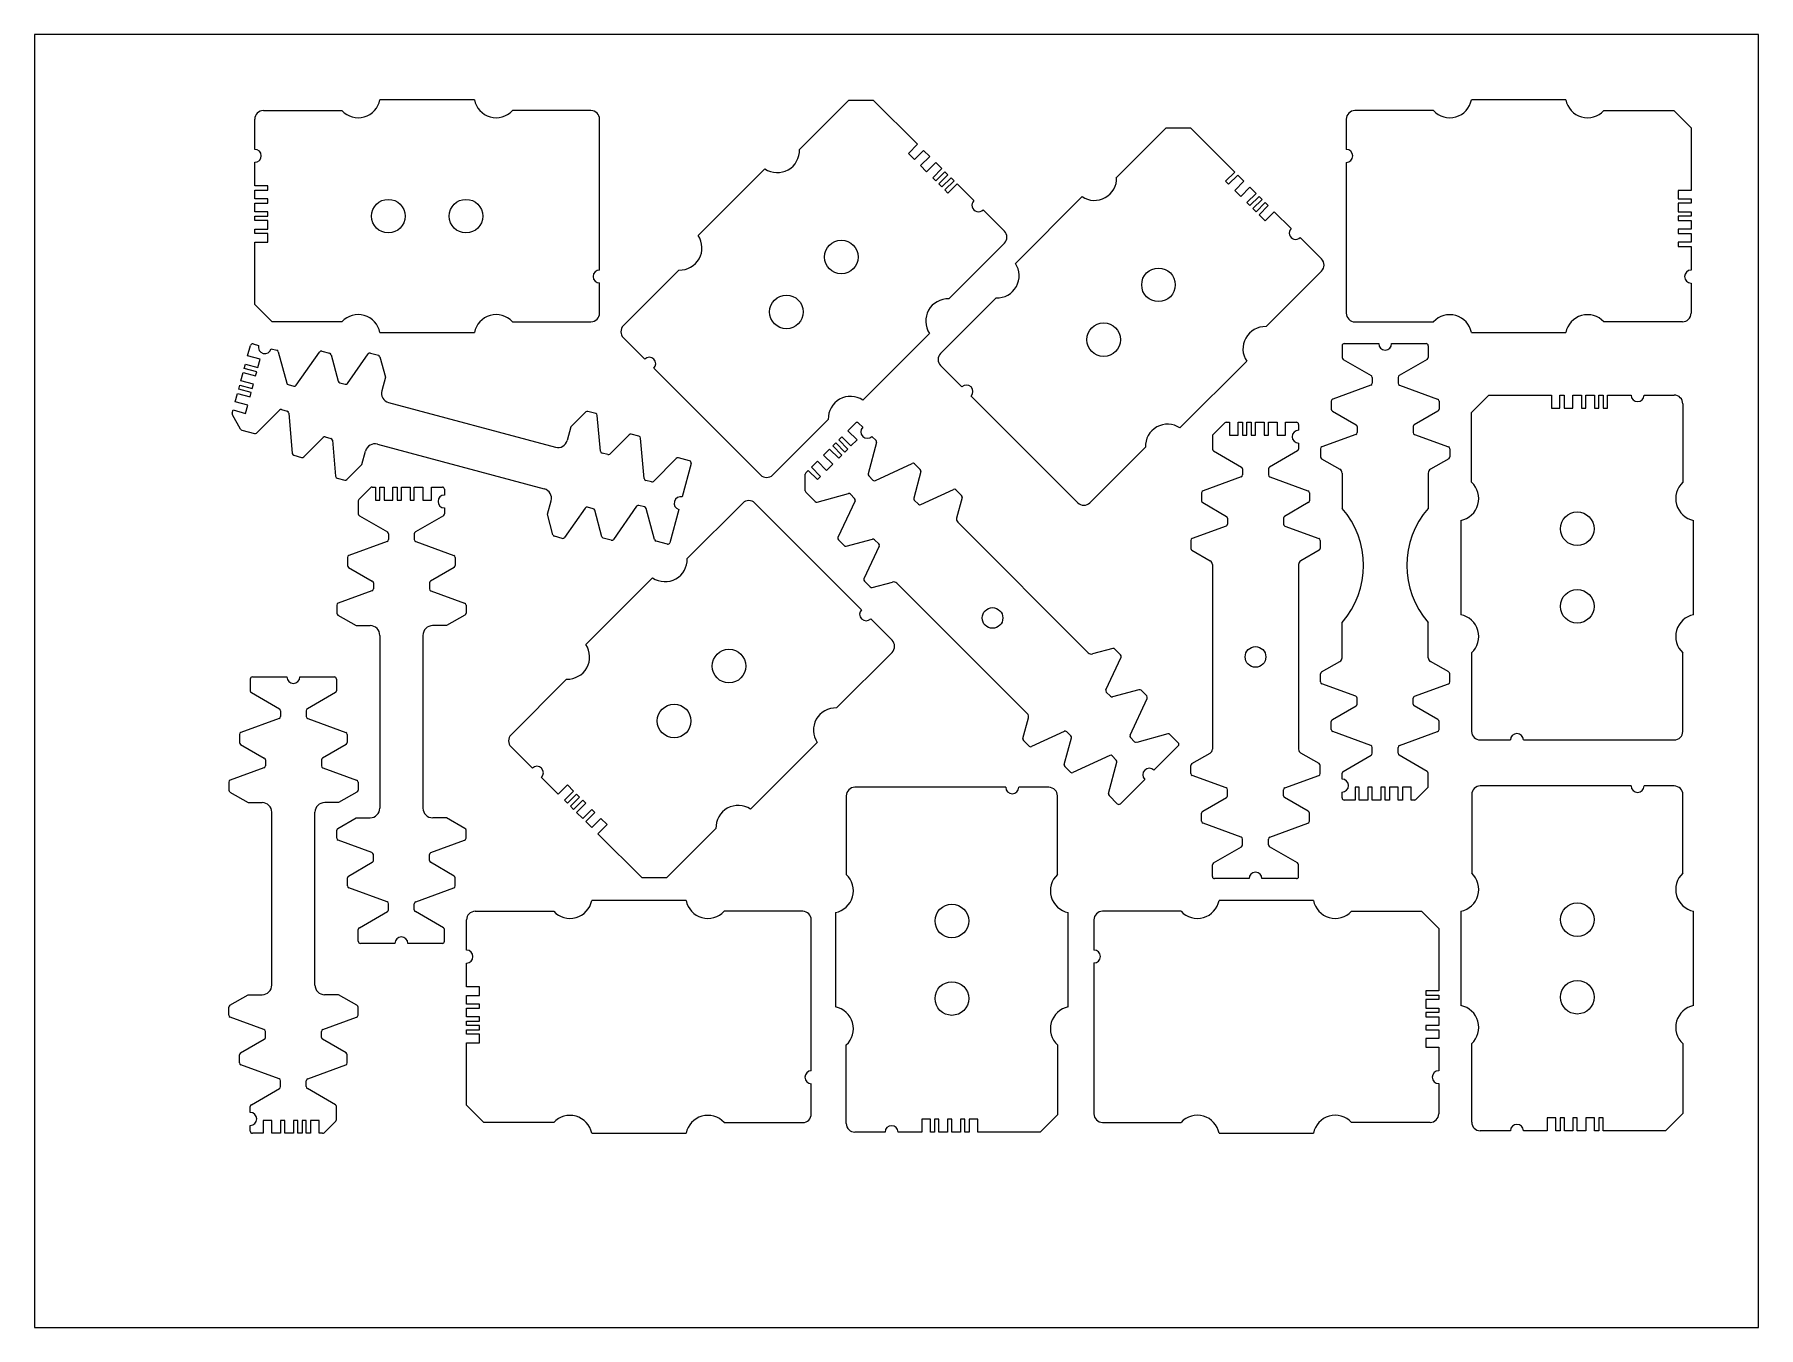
# Model space of a CAD drawing. Header units: millimetres. Extents: x 0 to 1720, y 0 to 300.
# Drawn here: x 440 to 840, y 0 to 300 of the extents above; entities that cross this region are included whole.
import ezdxf

# ---------------------------------------------------------------- set-up
doc = ezdxf.new("R2010")
doc.units = ezdxf.units.MM
for name, color, linetype in [('Q3_NORMAL', 3, 'Continuous'), ('Q4_MEDIUM', 4, 'Continuous'), ('Q5_HIGH', 5, 'Continuous'), ('SHEET', 7, 'Continuous')]:
    doc.layers.add(name, color=color, linetype=linetype)

# ---------------------------------------------------------------- blocks, each defined once
blk = doc.blocks.new('MNAK_RECT_FULL__000deg__i1')
at = {"layer": 'Q3_NORMAL', "color": 3}
for p, q in [((-24.5, 36), (-20.5, 40)), ((-20.5, 40), (-6, 40)), ((7, 40), (12.5, 40)), ((15.5, 40), (22.5, 40)), ((-24.5, 19.78), (-24.5, 36)), ((24.5, 38), (24.5, 19.78)), ((-27, 10.95), (-27, -10.95)), ((27, -10.95), (27, 10.95)), ((-24.5, -19.78), (-24.5, -38)), ((24.5, -38), (24.5, -19.78)), ((-22.5, -40), (-15.5, -40)), ((-12.5, -40), (22.5, -40))]:
    blk.add_line(p, q, dxfattribs=at)
for centre, radius, start, end in [((14, 40), 1.5, 180, 0), ((22.5, 38), 2, 0, 90), ((-28, 16), 5.15, 281.1965, 47.1867), ((28, 16), 5.15, 132.8133, 258.8035), ((-28, -16), 5.15, 312.8133, 78.8035), ((28, -16), 5.15, 101.1965, 227.1867), ((-22.5, -38), 2, 180, 270), ((-14, -40), 1.5, 0, 180), ((22.5, -38), 2, 270, 0)]:
    blk.add_arc(centre, radius, start, end, dxfattribs=at)
at = {"layer": 'Q5_HIGH', "color": 5}
for p, q in [((-6, 40), (-6, 37)), ((-4, 37), (-4, 40)), ((-4, 40), (-3, 40)), ((-3, 40), (-3, 37)), ((-2, 37), (-2, 40)), ((-2, 40), (-1, 40)), ((-1, 40), (-1, 37)), ((0, 37), (0, 40)), ((0, 40), (2, 40)), ((2, 40), (2, 37)), ((3, 37), (3, 40)), ((3, 40), (5, 40)), ((5, 40), (5, 37)), ((7, 37), (7, 40)), ((-6, 37), (-4, 37)), ((-3, 37), (-2, 37)), ((-1, 37), (0, 37)), ((2, 37), (3, 37)), ((5, 37), (7, 37))]:
    blk.add_line(p, q, dxfattribs=at)
blk = doc.blocks.new('MNAK_RECT_FULL__000deg__i2')
at = {"layer": 'Q3_NORMAL', "color": 3}
for p, q in [((-24.5, 36), (-20.5, 40)), ((-20.5, 40), (-6, 40)), ((7, 40), (12.5, 40)), ((15.5, 40), (22.5, 40)), ((-24.5, 19.78), (-24.5, 36)), ((24.5, 38), (24.5, 19.78)), ((-27, 10.95), (-27, -10.95)), ((27, -10.95), (27, 10.95)), ((-24.5, -19.78), (-24.5, -38)), ((24.5, -38), (24.5, -19.78)), ((-22.5, -40), (-15.5, -40)), ((-12.5, -40), (22.5, -40))]:
    blk.add_line(p, q, dxfattribs=at)
for centre, radius, start, end in [((14, 40), 1.5, 180, 0), ((22.5, 38), 2, 0, 90), ((-28, 16), 5.15, 281.1965, 47.1867), ((28, 16), 5.15, 132.8133, 258.8035), ((-28, -16), 5.15, 312.8133, 78.8035), ((28, -16), 5.15, 101.1965, 227.1867), ((-22.5, -38), 2, 180, 270), ((-14, -40), 1.5, 0, 180), ((22.5, -38), 2, 270, 0)]:
    blk.add_arc(centre, radius, start, end, dxfattribs=at)
at = {"layer": 'Q5_HIGH', "color": 5}
for p, q in [((-6, 40), (-6, 37)), ((-5, 37), (-5, 40)), ((-5, 40), (-4, 40)), ((-4, 40), (-4, 37)), ((-2, 37), (-2, 40)), ((-2, 40), (-1, 40)), ((-1, 40), (-1, 37)), ((0, 37), (0, 40)), ((0, 40), (2, 40)), ((2, 40), (2, 37)), ((3, 37), (3, 40)), ((3, 40), (5, 40)), ((5, 40), (5, 37)), ((7, 37), (7, 40)), ((-6, 37), (-5, 37)), ((-4, 37), (-2, 37)), ((-1, 37), (0, 37)), ((2, 37), (3, 37)), ((5, 37), (7, 37))]:
    blk.add_line(p, q, dxfattribs=at)
blk = doc.blocks.new('MNAK_RECT_HOLE__090deg__i1')
at = {"layer": 'Q3_NORMAL', "color": 3}
for p, q in [((-24.5, 36), (-20.5, 40)), ((-20.5, 40), (-6, 40)), ((7, 40), (12.5, 40)), ((15.5, 40), (22.5, 40)), ((-24.5, 19.78), (-24.5, 36)), ((24.5, 38), (24.5, 19.78)), ((-27, 10.95), (-27, -10.95)), ((27, -10.95), (27, 10.95)), ((-24.5, -19.78), (-24.5, -38)), ((24.5, -38), (24.5, -19.78)), ((-22.5, -40), (-15.5, -40)), ((-12.5, -40), (22.5, -40))]:
    blk.add_line(p, q, dxfattribs=at)
for centre, radius, start, end in [((14, 40), 1.5, 180, 0), ((22.5, 38), 2, 0, 90), ((-28, 16), 5.15, 281.1965, 47.1867), ((28, 16), 5.15, 132.8133, 258.8035), ((-28, -16), 5.15, 312.8133, 78.8035), ((28, -16), 5.15, 101.1965, 227.1867), ((-22.5, -38), 2, 180, 270), ((-14, -40), 1.5, 0, 180), ((22.5, -38), 2, 270, 0)]:
    blk.add_arc(centre, radius, start, end, dxfattribs=at)
at = {"layer": 'Q5_HIGH', "color": 5}
for p, q in [((-6, 40), (-6, 37)), ((-4, 37), (-4, 40)), ((-4, 40), (-3, 40)), ((-3, 40), (-3, 37)), ((-2, 37), (-2, 40)), ((-2, 40), (0, 40)), ((0, 40), (0, 37)), ((1, 37), (1, 40)), ((1, 40), (3, 40)), ((3, 40), (3, 37)), ((4, 37), (4, 40)), ((4, 40), (5, 40)), ((5, 40), (5, 37)), ((7, 37), (7, 40)), ((-6, 37), (-4, 37)), ((-3, 37), (-2, 37)), ((0, 37), (1, 37)), ((3, 37), (4, 37)), ((5, 37), (7, 37))]:
    blk.add_line(p, q, dxfattribs=at)
for centre in [(0, 9), (0, -9)]:
    blk.add_circle(centre, 3.9, dxfattribs=at)
blk = doc.blocks.new('MNAK_RECT_HOLE__090deg__i2')
at = {"layer": 'Q3_NORMAL', "color": 3}
for p, q in [((-24.5, 36), (-20.5, 40)), ((-20.5, 40), (-6, 40)), ((7, 40), (12.5, 40)), ((15.5, 40), (22.5, 40)), ((-24.5, 19.78), (-24.5, 36)), ((24.5, 38), (24.5, 19.78)), ((-27, 10.95), (-27, -10.95)), ((27, -10.95), (27, 10.95)), ((-24.5, -19.78), (-24.5, -38)), ((24.5, -38), (24.5, -19.78)), ((-22.5, -40), (-15.5, -40)), ((-12.5, -40), (22.5, -40))]:
    blk.add_line(p, q, dxfattribs=at)
for centre, radius, start, end in [((14, 40), 1.5, 180, 0), ((22.5, 38), 2, 0, 90), ((-28, 16), 5.15, 281.1965, 47.1867), ((28, 16), 5.15, 132.8133, 258.8035), ((-28, -16), 5.15, 312.8133, 78.8035), ((28, -16), 5.15, 101.1965, 227.1867), ((-22.5, -38), 2, 180, 270), ((-14, -40), 1.5, 0, 180), ((22.5, -38), 2, 270, 0)]:
    blk.add_arc(centre, radius, start, end, dxfattribs=at)
at = {"layer": 'Q5_HIGH', "color": 5}
for p, q in [((-6, 40), (-6, 37)), ((-5, 37), (-5, 40)), ((-5, 40), (-4, 40)), ((-4, 40), (-4, 37)), ((-2, 37), (-2, 40)), ((-2, 40), (0, 40)), ((0, 40), (0, 37)), ((1, 37), (1, 40)), ((1, 40), (3, 40)), ((3, 40), (3, 37)), ((4, 37), (4, 40)), ((4, 40), (5, 40)), ((5, 40), (5, 37)), ((7, 37), (7, 40)), ((-6, 37), (-5, 37)), ((-4, 37), (-2, 37)), ((0, 37), (1, 37)), ((3, 37), (4, 37)), ((5, 37), (7, 37))]:
    blk.add_line(p, q, dxfattribs=at)
for centre in [(0, 9), (0, -9)]:
    blk.add_circle(centre, 3.9, dxfattribs=at)
blk = doc.blocks.new('UT40__000deg__i1')
at = {"layer": 'Q3_NORMAL', "color": 3}
for p, q in [((-9.85, 50.09), (-7.15, 52.8)), ((-6.79, 52.94), (-6, 52.94)), ((7, 52.94), (9.5, 52.94)), ((10, 52.44), (10, 51.1)), ((-10, 49.74), (-10, 46.73)), ((10, 48.1), (10, 46.73)), ((-3.33, 40.28), (-12.17, 37.06)), ((-3, 42.11), (-3, 40.75)), ((3, 42.11), (3, 40.75)), ((3.33, 40.28), (12.17, 37.06)), ((-12.5, 36.59), (-12.5, 34.73)), ((12.5, 36.59), (12.5, 34.73)), ((-6.83, 28.86), (-14.67, 26.01)), ((-6.5, 30.69), (-6.5, 29.33)), ((6.5, 30.69), (6.5, 29.33)), ((6.83, 28.86), (14.67, 26.01)), ((-15, 25.54), (-15, 23.68)), ((15, 25.54), (15, 23.68)), ((-15, -28.54), (-15, -26.68)), ((15, -28.54), (15, -26.68)), ((-6.83, -31.86), (-14.67, -29.01)), ((6.83, -31.86), (14.67, -29.01)), ((-6.5, -33.69), (-6.5, -32.33)), ((6.5, -33.69), (6.5, -32.33)), ((-12.5, -39.59), (-12.5, -37.73)), ((12.5, -39.59), (12.5, -37.73)), ((-3.33, -43.28), (-12.17, -40.06)), ((-3, -45.11), (-3, -43.75)), ((3, -45.11), (3, -43.75)), ((3.33, -43.28), (12.17, -40.06)), ((-10, -52.44), (-10, -49.73)), ((10, -52.44), (10, -49.73)), ((-1.5, -52.94), (-9.5, -52.94)), ((9.5, -52.94), (1.5, -52.94))]:
    blk.add_line(p, q, dxfattribs=at)
for centre, radius, start, end in [((-6.79, 52.44), 0.5, 90, 135), ((9.5, 52.44), 0.5, 0, 90), ((-9.5, 49.74), 0.5, 135, 180), ((10, 49.6), 1.5, 90, 270), ((-9.5, 46.73), 0.5, 180, 240), ((9.5, 46.73), 0.5, 300, 0), ((-3.5, 40.75), 0.5, 290, 0), ((-3.5, 42.11), 0.5, 0, 60), ((3.5, 42.11), 0.5, 120, 180), ((3.5, 40.75), 0.5, 180, 250), ((-12, 36.59), 0.5, 110, 180), ((12, 36.59), 0.5, 0, 70), ((-12, 34.73), 0.5, 180, 240), ((12, 34.73), 0.5, 300, 0), ((-7, 29.33), 0.5, 290, 0), ((-7, 30.69), 0.5, 0, 60), ((7, 30.69), 0.5, 120, 180), ((7, 29.33), 0.5, 180, 250), ((-14.5, 25.54), 0.5, 110, 180), ((14.5, 25.54), 0.5, 0, 70), ((-14.5, 23.68), 0.5, 180, 240), ((14.5, 23.68), 0.5, 300, 0), ((-14.5, -26.68), 0.5, 120, 180), ((14.5, -26.68), 0.5, 0, 60), ((-14.5, -28.54), 0.5, 180, 250), ((-7, -32.33), 0.5, 0, 70), ((7, -32.33), 0.5, 110, 180), ((14.5, -28.54), 0.5, 290, 0), ((-7, -33.69), 0.5, 300, 0), ((7, -33.69), 0.5, 180, 240), ((-12, -37.73), 0.5, 120, 180), ((-12, -39.59), 0.5, 180, 250), ((12, -39.59), 0.5, 290, 0), ((12, -37.73), 0.5, 0, 60), ((-3.5, -43.75), 0.5, 0, 70), ((3.5, -43.75), 0.5, 110, 180), ((-3.5, -45.11), 0.5, 300, 0), ((3.5, -45.11), 0.5, 180, 240), ((-9.5, -49.73), 0.5, 120, 180), ((0, -52.94), 1.5, 0, 180), ((9.5, -49.73), 0.5, 0, 60), ((-9.5, -52.44), 0.5, 180, 270), ((9.5, -52.44), 0.5, 270, 0)]:
    blk.add_arc(centre, radius, start, end, dxfattribs=at)
at = {"layer": 'Q4_MEDIUM', "color": 4}
for p, q in [((-9.75, 46.3), (-3.25, 42.55)), ((9.75, 46.3), (3.25, 42.55)), ((-12.25, 34.3), (-6.75, 31.13)), ((12.25, 34.3), (6.75, 31.13)), ((-14.75, 23.24), (-10.5, 20.79)), ((-10.5, 20.79), (-7.25, 20.79)), ((10.5, 20.79), (7.25, 20.79)), ((14.75, 23.24), (10.5, 20.79)), ((-14.75, -26.24), (-10.5, -23.79)), ((-10.5, -23.79), (-7.26, -23.79)), ((10.5, -23.79), (7.26, -23.79)), ((14.75, -26.24), (10.5, -23.79)), ((-12.25, -37.3), (-6.75, -34.12)), ((12.25, -37.3), (6.75, -34.12)), ((-9.75, -49.3), (-3.25, -45.55)), ((9.75, -49.3), (3.25, -45.55))]:
    blk.add_line(p, q, dxfattribs=at)
at = {"layer": 'Q5_HIGH', "color": 5}
for p, q in [((-6, 52.94), (-6, 49.94)), ((-4, 49.94), (-4, 52.94)), ((-4, 52.94), (-3, 52.94)), ((-3, 52.94), (-3, 49.94)), ((-2, 49.94), (-2, 52.94)), ((-2, 52.94), (-1, 52.94)), ((-1, 52.94), (-1, 49.94)), ((0, 49.94), (0, 52.94)), ((0, 52.94), (2, 52.94)), ((2, 52.94), (2, 49.94)), ((3, 49.94), (3, 52.94)), ((3, 52.94), (5, 52.94)), ((5, 52.94), (5, 49.94)), ((7, 49.94), (7, 52.94)), ((-6, 49.94), (-4, 49.94)), ((-3, 49.94), (-2, 49.94)), ((-1, 49.94), (0, 49.94)), ((2, 49.94), (3, 49.94)), ((5, 49.94), (7, 49.94)), ((-5, 18.54), (-5.01, -21.54)), ((5, 18.54), (5.01, -21.54))]:
    blk.add_line(p, q, dxfattribs=at)
for centre, start, end in [((-7.25, 18.54), 359.9865, 90), ((7.25, 18.54), 90, 180.0135), ((-7.26, -21.54), 270, 359.9865), ((7.26, -21.54), 180.0135, 270)]:
    blk.add_arc(centre, 2.25, start, end, dxfattribs=at)
blk = doc.blocks.new('UT40__000deg__i2')
at = {"layer": 'Q3_NORMAL', "color": 3}
for p, q in [((-9.85, 50.09), (-7.15, 52.8)), ((-6.79, 52.94), (-6, 52.94)), ((7, 52.94), (9.5, 52.94)), ((10, 52.44), (10, 51.1)), ((-10, 49.74), (-10, 46.73)), ((10, 48.1), (10, 46.73)), ((-3.33, 40.28), (-12.17, 37.06)), ((-3, 42.11), (-3, 40.75)), ((3, 42.11), (3, 40.75)), ((3.33, 40.28), (12.17, 37.06)), ((-12.5, 36.59), (-12.5, 34.73)), ((12.5, 36.59), (12.5, 34.73)), ((-6.83, 28.86), (-14.67, 26.01)), ((-6.5, 30.69), (-6.5, 29.33)), ((6.5, 30.69), (6.5, 29.33)), ((6.83, 28.86), (14.67, 26.01)), ((-15, 25.54), (-15, 23.68)), ((15, 25.54), (15, 23.68)), ((-15, -28.54), (-15, -26.68)), ((15, -28.54), (15, -26.68)), ((-6.83, -31.86), (-14.67, -29.01)), ((6.83, -31.86), (14.67, -29.01)), ((-6.5, -33.69), (-6.5, -32.33)), ((6.5, -33.69), (6.5, -32.33)), ((-12.5, -39.59), (-12.5, -37.73)), ((12.5, -39.59), (12.5, -37.73)), ((-3.33, -43.28), (-12.17, -40.06)), ((-3, -45.11), (-3, -43.75)), ((3, -45.11), (3, -43.75)), ((3.33, -43.28), (12.17, -40.06)), ((-10, -52.44), (-10, -49.73)), ((10, -52.44), (10, -49.73)), ((-1.5, -52.94), (-9.5, -52.94)), ((9.5, -52.94), (1.5, -52.94))]:
    blk.add_line(p, q, dxfattribs=at)
for centre, radius, start, end in [((-6.79, 52.44), 0.5, 90, 135), ((9.5, 52.44), 0.5, 0, 90), ((-9.5, 49.74), 0.5, 135, 180), ((10, 49.6), 1.5, 90, 270), ((-9.5, 46.73), 0.5, 180, 240), ((9.5, 46.73), 0.5, 300, 0), ((-3.5, 40.75), 0.5, 290, 0), ((-3.5, 42.11), 0.5, 0, 60), ((3.5, 42.11), 0.5, 120, 180), ((3.5, 40.75), 0.5, 180, 250), ((-12, 36.59), 0.5, 110, 180), ((12, 36.59), 0.5, 0, 70), ((-12, 34.73), 0.5, 180, 240), ((12, 34.73), 0.5, 300, 0), ((-7, 29.33), 0.5, 290, 0), ((-7, 30.69), 0.5, 0, 60), ((7, 30.69), 0.5, 120, 180), ((7, 29.33), 0.5, 180, 250), ((-14.5, 25.54), 0.5, 110, 180), ((14.5, 25.54), 0.5, 0, 70), ((-14.5, 23.68), 0.5, 180, 240), ((14.5, 23.68), 0.5, 300, 0), ((-14.5, -26.68), 0.5, 120, 180), ((14.5, -26.68), 0.5, 0, 60), ((-14.5, -28.54), 0.5, 180, 250), ((-7, -32.33), 0.5, 0, 70), ((7, -32.33), 0.5, 110, 180), ((14.5, -28.54), 0.5, 290, 0), ((-7, -33.69), 0.5, 300, 0), ((7, -33.69), 0.5, 180, 240), ((-12, -37.73), 0.5, 120, 180), ((-12, -39.59), 0.5, 180, 250), ((12, -39.59), 0.5, 290, 0), ((12, -37.73), 0.5, 0, 60), ((-3.5, -43.75), 0.5, 0, 70), ((3.5, -43.75), 0.5, 110, 180), ((-3.5, -45.11), 0.5, 300, 0), ((3.5, -45.11), 0.5, 180, 240), ((-9.5, -49.73), 0.5, 120, 180), ((0, -52.94), 1.5, 0, 180), ((9.5, -49.73), 0.5, 0, 60), ((-9.5, -52.44), 0.5, 180, 270), ((9.5, -52.44), 0.5, 270, 0)]:
    blk.add_arc(centre, radius, start, end, dxfattribs=at)
at = {"layer": 'Q4_MEDIUM', "color": 4}
for p, q in [((-9.75, 46.3), (-3.25, 42.55)), ((9.75, 46.3), (3.25, 42.55)), ((-12.25, 34.3), (-6.75, 31.13)), ((12.25, 34.3), (6.75, 31.13)), ((-14.75, 23.24), (-10.5, 20.79)), ((-10.5, 20.79), (-7.25, 20.79)), ((10.5, 20.79), (7.25, 20.79)), ((14.75, 23.24), (10.5, 20.79)), ((-14.75, -26.24), (-10.5, -23.79)), ((-10.5, -23.79), (-7.26, -23.79)), ((10.5, -23.79), (7.26, -23.79)), ((14.75, -26.24), (10.5, -23.79)), ((-12.25, -37.3), (-6.75, -34.12)), ((12.25, -37.3), (6.75, -34.12)), ((-9.75, -49.3), (-3.25, -45.55)), ((9.75, -49.3), (3.25, -45.55))]:
    blk.add_line(p, q, dxfattribs=at)
at = {"layer": 'Q5_HIGH', "color": 5}
for p, q in [((-6, 52.94), (-6, 49.94)), ((-5, 49.94), (-5, 52.94)), ((-5, 52.94), (-4, 52.94)), ((-4, 52.94), (-4, 49.94)), ((-2, 49.94), (-2, 52.94)), ((-2, 52.94), (-1, 52.94)), ((-1, 52.94), (-1, 49.94)), ((0, 49.94), (0, 52.94)), ((0, 52.94), (2, 52.94)), ((2, 52.94), (2, 49.94)), ((3, 49.94), (3, 52.94)), ((3, 52.94), (5, 52.94)), ((5, 52.94), (5, 49.94)), ((7, 49.94), (7, 52.94)), ((-6, 49.94), (-5, 49.94)), ((-4, 49.94), (-2, 49.94)), ((-1, 49.94), (0, 49.94)), ((2, 49.94), (3, 49.94)), ((5, 49.94), (7, 49.94)), ((-5, 18.54), (-5.01, -21.54)), ((5, 18.54), (5.01, -21.54))]:
    blk.add_line(p, q, dxfattribs=at)
for centre, start, end in [((-7.25, 18.54), 359.9865, 90), ((7.25, 18.54), 90, 180.0135), ((-7.26, -21.54), 270, 359.9865), ((7.26, -21.54), 180.0135, 270)]:
    blk.add_arc(centre, 2.25, start, end, dxfattribs=at)
blk = doc.blocks.new('MNAK_RECT_HOLE__045deg__i1')
at = {"layer": 'Q3_NORMAL', "color": 3}
for p, q in [((-24.5, 36), (-20.5, 40)), ((-20.5, 40), (-6, 40)), ((7, 40), (12.5, 40)), ((15.5, 40), (22.5, 40)), ((-24.5, 19.78), (-24.5, 36)), ((24.5, 38), (24.5, 19.78)), ((-27, 10.95), (-27, -10.95)), ((27, -10.95), (27, 10.95)), ((-24.5, -19.78), (-24.5, -38)), ((24.5, -38), (24.5, -19.78)), ((-22.5, -40), (-15.5, -40)), ((-12.5, -40), (22.5, -40))]:
    blk.add_line(p, q, dxfattribs=at)
for centre, radius, start, end in [((14, 40), 1.5, 180, 0), ((22.5, 38), 2, 0, 90), ((-28, 16), 5.15, 281.1965, 47.1867), ((28, 16), 5.15, 132.8133, 258.8035), ((-28, -16), 5.15, 312.8133, 78.8035), ((28, -16), 5.15, 101.1965, 227.1867), ((-22.5, -38), 2, 180, 270), ((-14, -40), 1.5, 0, 180), ((22.5, -38), 2, 270, 0)]:
    blk.add_arc(centre, radius, start, end, dxfattribs=at)
at = {"layer": 'Q5_HIGH', "color": 5}
for p, q in [((-6, 40), (-6, 37)), ((-4, 37), (-4, 40)), ((-4, 40), (-2, 40)), ((-2, 40), (-2, 37)), ((-1, 37), (-1, 40)), ((-1, 40), (1, 40)), ((1, 40), (1, 37)), ((2, 37), (2, 40)), ((2, 40), (3, 40)), ((3, 40), (3, 37)), ((4, 37), (4, 40)), ((4, 40), (5, 40)), ((5, 40), (5, 37)), ((7, 37), (7, 40)), ((-6, 37), (-4, 37)), ((-2, 37), (-1, 37)), ((1, 37), (2, 37)), ((3, 37), (4, 37)), ((5, 37), (7, 37))]:
    blk.add_line(p, q, dxfattribs=at)
for centre in [(0, 9), (0, -9)]:
    blk.add_circle(centre, 3.9, dxfattribs=at)
blk = doc.blocks.new('CHD48__000deg__i1')
at = {"layer": 'Q3_NORMAL', "color": 3}
for p, q in [((-9.85, 50.09), (-7.15, 52.8)), ((-6.79, 52.94), (-6, 52.94)), ((7, 52.94), (9.5, 52.94)), ((10, 52.44), (10, 51.1)), ((-10, 49.74), (-10, 46.73)), ((10, 48.1), (10, 46.73)), ((-3.33, 40.28), (-12.17, 37.06)), ((-3, 42.11), (-3, 40.75)), ((3, 42.11), (3, 40.75)), ((3.33, 40.28), (12.17, 37.06)), ((-12.5, 36.59), (-12.5, 34.73)), ((12.5, 36.59), (12.5, 34.73)), ((-6.83, 28.86), (-14.67, 26.01)), ((-6.5, 30.69), (-6.5, 29.33)), ((6.5, 30.69), (6.5, 29.33)), ((6.83, 28.86), (14.67, 26.01)), ((-15, 25.54), (-15, 23.68)), ((15, 25.54), (15, 23.68)), ((-15, -28.54), (-15, -26.68)), ((15, -28.54), (15, -26.68)), ((-6.83, -31.86), (-14.67, -29.01)), ((6.83, -31.86), (14.67, -29.01)), ((-6.5, -33.69), (-6.5, -32.33)), ((6.5, -33.69), (6.5, -32.33)), ((-12.5, -39.59), (-12.5, -37.73)), ((12.5, -39.59), (12.5, -37.73)), ((-3.33, -43.28), (-12.17, -40.06)), ((-3, -45.11), (-3, -43.75)), ((3, -45.11), (3, -43.75)), ((3.33, -43.28), (12.17, -40.06)), ((-10, -52.44), (-10, -49.73)), ((10, -52.44), (10, -49.73)), ((-1.5, -52.94), (-9.5, -52.94)), ((9.5, -52.94), (1.5, -52.94))]:
    blk.add_line(p, q, dxfattribs=at)
for centre, radius, start, end in [((-6.79, 52.44), 0.5, 90, 135), ((9.5, 52.44), 0.5, 0, 90), ((-9.5, 49.74), 0.5, 135, 180), ((10, 49.6), 1.5, 90, 270), ((-9.5, 46.73), 0.5, 180, 240), ((9.5, 46.73), 0.5, 300, 0), ((-3.5, 40.75), 0.5, 290, 0), ((-3.5, 42.11), 0.5, 0, 60), ((3.5, 42.11), 0.5, 120, 180), ((3.5, 40.75), 0.5, 180, 250), ((-12, 36.59), 0.5, 110, 180), ((12, 36.59), 0.5, 0, 70), ((-12, 34.73), 0.5, 180, 240), ((12, 34.73), 0.5, 300, 0), ((-7, 29.33), 0.5, 290, 0), ((-7, 30.69), 0.5, 0, 60), ((7, 30.69), 0.5, 120, 180), ((7, 29.33), 0.5, 180, 250), ((-14.5, 25.54), 0.5, 110, 180), ((14.5, 25.54), 0.5, 0, 70), ((-14.5, 23.68), 0.5, 180, 240), ((14.5, 23.68), 0.5, 300, 0), ((-14.5, -26.68), 0.5, 120, 180), ((14.5, -26.68), 0.5, 0, 60), ((-14.5, -28.54), 0.5, 180, 250), ((-7, -32.33), 0.5, 0, 70), ((7, -32.33), 0.5, 110, 180), ((14.5, -28.54), 0.5, 290, 0), ((-7, -33.69), 0.5, 300, 0), ((7, -33.69), 0.5, 180, 240), ((-12, -37.73), 0.5, 120, 180), ((-12, -39.59), 0.5, 180, 250), ((12, -39.59), 0.5, 290, 0), ((12, -37.73), 0.5, 0, 60), ((-3.5, -43.75), 0.5, 0, 70), ((3.5, -43.75), 0.5, 110, 180), ((-3.5, -45.11), 0.5, 300, 0), ((3.5, -45.11), 0.5, 180, 240), ((-9.5, -49.73), 0.5, 120, 180), ((0, -52.94), 1.5, 0, 180), ((9.5, -49.73), 0.5, 0, 60), ((-9.5, -52.44), 0.5, 180, 270), ((9.5, -52.44), 0.5, 270, 0)]:
    blk.add_arc(centre, radius, start, end, dxfattribs=at)
at = {"layer": 'Q4_MEDIUM', "color": 4}
for p, q in [((-9.75, 46.3), (-3.25, 42.55)), ((9.75, 46.3), (3.25, 42.55)), ((-12.25, 34.3), (-6.75, 31.12)), ((12.25, 34.3), (6.75, 31.12)), ((-14.75, 23.24), (-10.5, 20.79)), ((14.75, 23.24), (10.5, 20.79)), ((-10, 19.92), (-10, -22.92)), ((10, 19.92), (10, -22.92)), ((-14.75, -26.24), (-10.5, -23.79)), ((14.75, -26.24), (10.5, -23.79)), ((-12.25, -37.3), (-6.75, -34.12)), ((12.25, -37.3), (6.75, -34.12)), ((-9.75, -49.3), (-3.25, -45.55)), ((9.75, -49.3), (3.25, -45.55))]:
    blk.add_line(p, q, dxfattribs=at)
for centre, start, end in [((-11, 19.92), 0, 60), ((11, 19.92), 120, 180), ((-11, -22.92), 300, 0), ((11, -22.92), 180, 240)]:
    blk.add_arc(centre, 1, start, end, dxfattribs=at)
at = {"layer": 'Q5_HIGH', "color": 5}
for p, q in [((-6, 52.94), (-6, 49.94)), ((-4, 49.94), (-4, 52.94)), ((-4, 52.94), (-3, 52.94)), ((-3, 52.94), (-3, 49.94)), ((-2, 49.94), (-2, 52.94)), ((-2, 52.94), (-1, 52.94)), ((-1, 52.94), (-1, 49.94)), ((0, 49.94), (0, 52.94)), ((0, 52.94), (2, 52.94)), ((2, 52.94), (2, 49.94)), ((3, 49.94), (3, 52.94)), ((3, 52.94), (5, 52.94)), ((5, 52.94), (5, 49.94)), ((7, 49.94), (7, 52.94)), ((-6, 49.94), (-4, 49.94)), ((-3, 49.94), (-2, 49.94)), ((-1, 49.94), (0, 49.94)), ((2, 49.94), (3, 49.94)), ((5, 49.94), (7, 49.94))]:
    blk.add_line(p, q, dxfattribs=at)
blk.add_circle((0, -1.5), 2.4, dxfattribs=at)
blk = doc.blocks.new('CHD48__045deg__i2')
at = {"layer": 'Q3_NORMAL', "color": 3}
for p, q in [((-9.85, 50.09), (-7.15, 52.8)), ((-6.79, 52.94), (-6, 52.94)), ((7, 52.94), (9.5, 52.94)), ((10, 52.44), (10, 51.1)), ((-10, 49.74), (-10, 46.73)), ((10, 48.1), (10, 46.73)), ((-3.33, 40.28), (-12.17, 37.06)), ((-3, 42.11), (-3, 40.75)), ((3, 42.11), (3, 40.75)), ((3.33, 40.28), (12.17, 37.06)), ((-12.5, 36.59), (-12.5, 34.73)), ((12.5, 36.59), (12.5, 34.73)), ((-6.83, 28.86), (-14.67, 26.01)), ((-6.5, 30.69), (-6.5, 29.33)), ((6.5, 30.69), (6.5, 29.33)), ((6.83, 28.86), (14.67, 26.01)), ((-15, 25.54), (-15, 23.68)), ((15, 25.54), (15, 23.68)), ((-15, -28.54), (-15, -26.68)), ((15, -28.54), (15, -26.68)), ((-6.83, -31.86), (-14.67, -29.01)), ((6.83, -31.86), (14.67, -29.01)), ((-6.5, -33.69), (-6.5, -32.33)), ((6.5, -33.69), (6.5, -32.33)), ((-12.5, -39.59), (-12.5, -37.73)), ((12.5, -39.59), (12.5, -37.73)), ((-3.33, -43.28), (-12.17, -40.06)), ((-3, -45.11), (-3, -43.75)), ((3, -45.11), (3, -43.75)), ((3.33, -43.28), (12.17, -40.06)), ((-10, -52.44), (-10, -49.73)), ((10, -52.44), (10, -49.73)), ((-1.5, -52.94), (-9.5, -52.94)), ((9.5, -52.94), (1.5, -52.94))]:
    blk.add_line(p, q, dxfattribs=at)
for centre, radius, start, end in [((-6.79, 52.44), 0.5, 90, 135), ((9.5, 52.44), 0.5, 0, 90), ((-9.5, 49.74), 0.5, 135, 180), ((10, 49.6), 1.5, 90, 270), ((-9.5, 46.73), 0.5, 180, 240), ((9.5, 46.73), 0.5, 300, 0), ((-3.5, 40.75), 0.5, 290, 0), ((-3.5, 42.11), 0.5, 0, 60), ((3.5, 42.11), 0.5, 120, 180), ((3.5, 40.75), 0.5, 180, 250), ((-12, 36.59), 0.5, 110, 180), ((12, 36.59), 0.5, 0, 70), ((-12, 34.73), 0.5, 180, 240), ((12, 34.73), 0.5, 300, 0), ((-7, 29.33), 0.5, 290, 0), ((-7, 30.69), 0.5, 0, 60), ((7, 30.69), 0.5, 120, 180), ((7, 29.33), 0.5, 180, 250), ((-14.5, 25.54), 0.5, 110, 180), ((14.5, 25.54), 0.5, 0, 70), ((-14.5, 23.68), 0.5, 180, 240), ((14.5, 23.68), 0.5, 300, 0), ((-14.5, -26.68), 0.5, 120, 180), ((14.5, -26.68), 0.5, 0, 60), ((-14.5, -28.54), 0.5, 180, 250), ((-7, -32.33), 0.5, 0, 70), ((7, -32.33), 0.5, 110, 180), ((14.5, -28.54), 0.5, 290, 0), ((-7, -33.69), 0.5, 300, 0), ((7, -33.69), 0.5, 180, 240), ((-12, -37.73), 0.5, 120, 180), ((-12, -39.59), 0.5, 180, 250), ((12, -39.59), 0.5, 290, 0), ((12, -37.73), 0.5, 0, 60), ((-3.5, -43.75), 0.5, 0, 70), ((3.5, -43.75), 0.5, 110, 180), ((-3.5, -45.11), 0.5, 300, 0), ((3.5, -45.11), 0.5, 180, 240), ((-9.5, -49.73), 0.5, 120, 180), ((0, -52.94), 1.5, 0, 180), ((9.5, -49.73), 0.5, 0, 60), ((-9.5, -52.44), 0.5, 180, 270), ((9.5, -52.44), 0.5, 270, 0)]:
    blk.add_arc(centre, radius, start, end, dxfattribs=at)
at = {"layer": 'Q4_MEDIUM', "color": 4}
for p, q in [((-9.75, 46.3), (-3.25, 42.55)), ((9.75, 46.3), (3.25, 42.55)), ((-12.25, 34.3), (-6.75, 31.12)), ((12.25, 34.3), (6.75, 31.12)), ((-14.75, 23.24), (-10.5, 20.79)), ((14.75, 23.24), (10.5, 20.79)), ((-10, 19.92), (-10, -22.92)), ((10, 19.92), (10, -22.92)), ((-14.75, -26.24), (-10.5, -23.79)), ((14.75, -26.24), (10.5, -23.79)), ((-12.25, -37.3), (-6.75, -34.12)), ((12.25, -37.3), (6.75, -34.12)), ((-9.75, -49.3), (-3.25, -45.55)), ((9.75, -49.3), (3.25, -45.55))]:
    blk.add_line(p, q, dxfattribs=at)
for centre, start, end in [((-11, 19.92), 0, 60), ((11, 19.92), 120, 180), ((-11, -22.92), 300, 0), ((11, -22.92), 180, 240)]:
    blk.add_arc(centre, 1, start, end, dxfattribs=at)
at = {"layer": 'Q5_HIGH', "color": 5}
for p, q in [((-6, 52.94), (-6, 49.94)), ((-5, 49.94), (-5, 52.94)), ((-5, 52.94), (-3, 52.94)), ((-3, 52.94), (-3, 49.94)), ((-1, 49.94), (-1, 52.94)), ((-1, 52.94), (1, 52.94)), ((1, 52.94), (1, 49.94)), ((2, 49.94), (2, 52.94)), ((2, 52.94), (3, 52.94)), ((3, 52.94), (3, 49.94)), ((4, 49.94), (4, 52.94)), ((4, 52.94), (5, 52.94)), ((5, 52.94), (5, 49.94)), ((7, 49.94), (7, 52.94)), ((-6, 49.94), (-5, 49.94)), ((-3, 49.94), (-1, 49.94)), ((1, 49.94), (2, 49.94)), ((3, 49.94), (4, 49.94)), ((5, 49.94), (7, 49.94))]:
    blk.add_line(p, q, dxfattribs=at)
blk.add_circle((0, -1.5), 2.4, dxfattribs=at)
blk = doc.blocks.new('NT20__000deg__i3')
at = {"layer": 'Q3_NORMAL', "color": 3}
for p, q in [((-9.85, 50.09), (-7.15, 52.8)), ((-6.79, 52.94), (-6, 52.94)), ((7, 52.94), (9.5, 52.94)), ((10, 52.44), (10, 51.1)), ((-10, 49.74), (-10, 46.73)), ((10, 48.1), (10, 46.73)), ((-3.33, 40.28), (-12.17, 37.06)), ((-3, 42.11), (-3, 40.75)), ((3, 42.11), (3, 40.75)), ((3.33, 40.28), (12.17, 37.06)), ((-12.5, 36.59), (-12.5, 34.73)), ((12.5, 36.59), (12.5, 34.73)), ((-6.83, 28.86), (-14.67, 26.01)), ((-6.5, 30.69), (-6.5, 29.33)), ((6.5, 30.69), (6.5, 29.33)), ((6.83, 28.86), (14.67, 26.01)), ((-15, 25.54), (-15, 23.68)), ((15, 25.54), (15, 23.68)), ((-15, -28.54), (-15, -26.68)), ((15, -28.54), (15, -26.68)), ((-6.83, -31.86), (-14.67, -29.01)), ((6.83, -31.86), (14.67, -29.01)), ((-6.5, -33.69), (-6.5, -32.33)), ((6.5, -33.69), (6.5, -32.33)), ((-12.5, -39.59), (-12.5, -37.73)), ((12.5, -39.59), (12.5, -37.73)), ((-3.33, -43.28), (-12.17, -40.06)), ((-3, -45.11), (-3, -43.75)), ((3, -45.11), (3, -43.75)), ((3.33, -43.28), (12.17, -40.06)), ((-10, -52.44), (-10, -49.73)), ((10, -52.44), (10, -49.73)), ((-1.5, -52.94), (-9.5, -52.94)), ((9.5, -52.94), (1.5, -52.94))]:
    blk.add_line(p, q, dxfattribs=at)
for centre, radius, start, end in [((-6.79, 52.44), 0.5, 90, 135), ((9.5, 52.44), 0.5, 0, 90), ((-9.5, 49.74), 0.5, 135, 180), ((10, 49.6), 1.5, 90, 270), ((-9.5, 46.73), 0.5, 180, 240), ((9.5, 46.73), 0.5, 300, 0), ((-3.5, 40.75), 0.5, 290, 0), ((-3.5, 42.11), 0.5, 0, 60), ((3.5, 42.11), 0.5, 120, 180), ((3.5, 40.75), 0.5, 180, 250), ((-12, 36.59), 0.5, 110, 180), ((12, 36.59), 0.5, 0, 70), ((-12, 34.73), 0.5, 180, 240), ((12, 34.73), 0.5, 300, 0), ((-7, 29.33), 0.5, 290, 0), ((-7, 30.69), 0.5, 0, 60), ((7, 30.69), 0.5, 120, 180), ((7, 29.33), 0.5, 180, 250), ((-14.5, 25.54), 0.5, 110, 180), ((14.5, 25.54), 0.5, 0, 70), ((-14.5, 23.68), 0.5, 180, 240), ((14.5, 23.68), 0.5, 300, 0), ((-14.5, -26.68), 0.5, 120, 180), ((14.5, -26.68), 0.5, 0, 60), ((-14.5, -28.54), 0.5, 180, 250), ((-7, -32.33), 0.5, 0, 70), ((7, -32.33), 0.5, 110, 180), ((14.5, -28.54), 0.5, 290, 0), ((-7, -33.69), 0.5, 300, 0), ((7, -33.69), 0.5, 180, 240), ((-12, -37.73), 0.5, 120, 180), ((-12, -39.59), 0.5, 180, 250), ((12, -39.59), 0.5, 290, 0), ((12, -37.73), 0.5, 0, 60), ((-3.5, -43.75), 0.5, 0, 70), ((3.5, -43.75), 0.5, 110, 180), ((-3.5, -45.11), 0.5, 300, 0), ((3.5, -45.11), 0.5, 180, 240), ((-9.5, -49.73), 0.5, 120, 180), ((0, -52.94), 1.5, 0, 180), ((9.5, -49.73), 0.5, 0, 60), ((-9.5, -52.44), 0.5, 180, 270), ((9.5, -52.44), 0.5, 270, 0)]:
    blk.add_arc(centre, radius, start, end, dxfattribs=at)
at = {"layer": 'Q4_MEDIUM', "color": 4}
for p, q in [((-9.75, 46.3), (-3.25, 42.55)), ((9.75, 46.3), (3.25, 42.55)), ((-12.25, 34.3), (-6.75, 31.12)), ((12.25, 34.3), (6.75, 31.12)), ((-14.75, 23.24), (-10.5, 20.79)), ((14.75, 23.24), (10.5, 20.79)), ((-10, 19.92), (-10, 11.73)), ((10, 19.92), (10, 11.73)), ((-10, -22.92), (-10, -14.73)), ((10, -22.92), (10, -14.73)), ((-14.75, -26.24), (-10.5, -23.79)), ((14.75, -26.24), (10.5, -23.79)), ((-12.25, -37.3), (-6.75, -34.12)), ((12.25, -37.3), (6.75, -34.12)), ((-9.75, -49.3), (-3.25, -45.55)), ((9.75, -49.3), (3.25, -45.55))]:
    blk.add_line(p, q, dxfattribs=at)
for centre, start, end in [((-11, 19.92), 0, 60), ((11, 19.92), 120, 180), ((-11, -22.92), 300, 0), ((11, -22.92), 180, 240)]:
    blk.add_arc(centre, 1, start, end, dxfattribs=at)
at = {"layer": 'Q5_HIGH', "color": 5}
for p, q in [((-6, 52.94), (-6, 49.94)), ((-4, 49.94), (-4, 52.94)), ((-4, 52.94), (-3, 52.94)), ((-3, 52.94), (-3, 49.94)), ((-1, 49.94), (-1, 52.94)), ((-1, 52.94), (0, 52.94)), ((0, 52.94), (0, 49.94)), ((1, 49.94), (1, 52.94)), ((1, 52.94), (3, 52.94)), ((3, 52.94), (3, 49.94)), ((4, 49.94), (4, 52.94)), ((4, 52.94), (6, 52.94)), ((6, 52.94), (6, 49.94)), ((7, 49.94), (7, 52.94)), ((-6, 49.94), (-4, 49.94)), ((-3, 49.94), (-1, 49.94)), ((0, 49.94), (1, 49.94)), ((3, 49.94), (4, 49.94)), ((6, 49.94), (7, 49.94))]:
    blk.add_line(p, q, dxfattribs=at)
for centre, start, end in [((-25, -1.5), 318.5904, 41.4096), ((25, -1.5), 138.5904, 221.4096)]:
    blk.add_arc(centre, 20, start, end, dxfattribs=at)
blk = doc.blocks.new('MNAK_RECT_HOLE__090deg__i3')
at = {"layer": 'Q3_NORMAL', "color": 3}
for p, q in [((-24.5, 36), (-20.5, 40)), ((-20.5, 40), (-6, 40)), ((7, 40), (12.5, 40)), ((15.5, 40), (22.5, 40)), ((-24.5, 19.78), (-24.5, 36)), ((24.5, 38), (24.5, 19.78)), ((-27, 10.95), (-27, -10.95)), ((27, -10.95), (27, 10.95)), ((-24.5, -19.78), (-24.5, -38)), ((24.5, -38), (24.5, -19.78)), ((-22.5, -40), (-15.5, -40)), ((-12.5, -40), (22.5, -40))]:
    blk.add_line(p, q, dxfattribs=at)
for centre, radius, start, end in [((14, 40), 1.5, 180, 0), ((22.5, 38), 2, 0, 90), ((-28, 16), 5.15, 281.1965, 47.1867), ((28, 16), 5.15, 132.8133, 258.8035), ((-28, -16), 5.15, 312.8133, 78.8035), ((28, -16), 5.15, 101.1965, 227.1867), ((-22.5, -38), 2, 180, 270), ((-14, -40), 1.5, 0, 180), ((22.5, -38), 2, 270, 0)]:
    blk.add_arc(centre, radius, start, end, dxfattribs=at)
at = {"layer": 'Q5_HIGH', "color": 5}
for p, q in [((-6, 40), (-6, 37)), ((-4, 37), (-4, 40)), ((-4, 40), (-3, 40)), ((-3, 40), (-3, 37)), ((-1, 37), (-1, 40)), ((-1, 40), (1, 40)), ((1, 40), (1, 37)), ((2, 37), (2, 40)), ((2, 40), (4, 40)), ((4, 40), (4, 37)), ((5, 37), (5, 40)), ((5, 40), (6, 40)), ((6, 40), (6, 37)), ((7, 37), (7, 40)), ((-6, 37), (-4, 37)), ((-3, 37), (-1, 37)), ((1, 37), (2, 37)), ((4, 37), (5, 37)), ((6, 37), (7, 37))]:
    blk.add_line(p, q, dxfattribs=at)
for centre in [(0, 9), (0, -9)]:
    blk.add_circle(centre, 3.9, dxfattribs=at)
blk = doc.blocks.new('UT40__075deg__i1')
at = {"layer": 'Q3_NORMAL', "color": 3}
for p, q in [((-9.85, 50.09), (-7.15, 52.8)), ((-6.79, 52.94), (-6, 52.94)), ((7, 52.94), (9.5, 52.94)), ((10, 52.44), (10, 51.1)), ((-10, 49.74), (-10, 46.73)), ((10, 48.1), (10, 46.73)), ((-3.33, 40.28), (-12.17, 37.06)), ((-3, 42.11), (-3, 40.75)), ((3, 42.11), (3, 40.75)), ((3.33, 40.28), (12.17, 37.06)), ((-12.5, 36.59), (-12.5, 34.73)), ((12.5, 36.59), (12.5, 34.73)), ((-6.83, 28.86), (-14.67, 26.01)), ((-6.5, 30.69), (-6.5, 29.33)), ((6.5, 30.69), (6.5, 29.33)), ((6.83, 28.86), (14.67, 26.01)), ((-15, 25.54), (-15, 23.68)), ((15, 25.54), (15, 23.68)), ((-15, -28.54), (-15, -26.68)), ((15, -28.54), (15, -26.68)), ((-6.83, -31.86), (-14.67, -29.01)), ((6.83, -31.86), (14.67, -29.01)), ((-6.5, -33.69), (-6.5, -32.33)), ((6.5, -33.69), (6.5, -32.33)), ((-12.5, -39.59), (-12.5, -37.73)), ((12.5, -39.59), (12.5, -37.73)), ((-3.33, -43.28), (-12.17, -40.06)), ((-3, -45.11), (-3, -43.75)), ((3, -45.11), (3, -43.75)), ((3.33, -43.28), (12.17, -40.06)), ((-10, -52.44), (-10, -49.73)), ((10, -52.44), (10, -49.73)), ((-1.5, -52.94), (-9.5, -52.94)), ((9.5, -52.94), (1.5, -52.94))]:
    blk.add_line(p, q, dxfattribs=at)
for centre, radius, start, end in [((-6.79, 52.44), 0.5, 90, 135), ((9.5, 52.44), 0.5, 0, 90), ((-9.5, 49.74), 0.5, 135, 180), ((10, 49.6), 1.5, 90, 270), ((-9.5, 46.73), 0.5, 180, 240), ((9.5, 46.73), 0.5, 300, 0), ((-3.5, 40.75), 0.5, 290, 0), ((-3.5, 42.11), 0.5, 0, 60), ((3.5, 42.11), 0.5, 120, 180), ((3.5, 40.75), 0.5, 180, 250), ((-12, 36.59), 0.5, 110, 180), ((12, 36.59), 0.5, 0, 70), ((-12, 34.73), 0.5, 180, 240), ((12, 34.73), 0.5, 300, 0), ((-7, 29.33), 0.5, 290, 0), ((-7, 30.69), 0.5, 0, 60), ((7, 30.69), 0.5, 120, 180), ((7, 29.33), 0.5, 180, 250), ((-14.5, 25.54), 0.5, 110, 180), ((14.5, 25.54), 0.5, 0, 70), ((-14.5, 23.68), 0.5, 180, 240), ((14.5, 23.68), 0.5, 300, 0), ((-14.5, -26.68), 0.5, 120, 180), ((14.5, -26.68), 0.5, 0, 60), ((-14.5, -28.54), 0.5, 180, 250), ((-7, -32.33), 0.5, 0, 70), ((7, -32.33), 0.5, 110, 180), ((14.5, -28.54), 0.5, 290, 0), ((-7, -33.69), 0.5, 300, 0), ((7, -33.69), 0.5, 180, 240), ((-12, -37.73), 0.5, 120, 180), ((-12, -39.59), 0.5, 180, 250), ((12, -39.59), 0.5, 290, 0), ((12, -37.73), 0.5, 0, 60), ((-3.5, -43.75), 0.5, 0, 70), ((3.5, -43.75), 0.5, 110, 180), ((-3.5, -45.11), 0.5, 300, 0), ((3.5, -45.11), 0.5, 180, 240), ((-9.5, -49.73), 0.5, 120, 180), ((0, -52.94), 1.5, 0, 180), ((9.5, -49.73), 0.5, 0, 60), ((-9.5, -52.44), 0.5, 180, 270), ((9.5, -52.44), 0.5, 270, 0)]:
    blk.add_arc(centre, radius, start, end, dxfattribs=at)
at = {"layer": 'Q4_MEDIUM', "color": 4}
for p, q in [((-9.75, 46.3), (-3.25, 42.55)), ((9.75, 46.3), (3.25, 42.55)), ((-12.25, 34.3), (-6.75, 31.13)), ((12.25, 34.3), (6.75, 31.13)), ((-14.75, 23.24), (-10.5, 20.79)), ((-10.5, 20.79), (-7.25, 20.79)), ((10.5, 20.79), (7.25, 20.79)), ((14.75, 23.24), (10.5, 20.79)), ((-14.75, -26.24), (-10.5, -23.79)), ((-10.5, -23.79), (-7.26, -23.79)), ((10.5, -23.79), (7.26, -23.79)), ((14.75, -26.24), (10.5, -23.79)), ((-12.25, -37.3), (-6.75, -34.12)), ((12.25, -37.3), (6.75, -34.12)), ((-9.75, -49.3), (-3.25, -45.55)), ((9.75, -49.3), (3.25, -45.55))]:
    blk.add_line(p, q, dxfattribs=at)
at = {"layer": 'Q5_HIGH', "color": 5}
for p, q in [((-6, 52.94), (-6, 49.94)), ((-4, 49.94), (-4, 52.94)), ((-4, 52.94), (-2, 52.94)), ((-2, 52.94), (-2, 49.94)), ((-1, 49.94), (-1, 52.94)), ((-1, 52.94), (0, 52.94)), ((0, 52.94), (0, 49.94)), ((1, 49.94), (1, 52.94)), ((1, 52.94), (3, 52.94)), ((3, 52.94), (3, 49.94)), ((4, 49.94), (4, 52.94)), ((4, 52.94), (5, 52.94)), ((5, 52.94), (5, 49.94)), ((7, 49.94), (7, 52.94)), ((-6, 49.94), (-4, 49.94)), ((-2, 49.94), (-1, 49.94)), ((0, 49.94), (1, 49.94)), ((3, 49.94), (4, 49.94)), ((5, 49.94), (7, 49.94)), ((-5, 18.54), (-5.01, -21.54)), ((5, 18.54), (5.01, -21.54))]:
    blk.add_line(p, q, dxfattribs=at)
for centre, start, end in [((-7.25, 18.54), 359.9865, 90), ((7.25, 18.54), 90, 180.0135), ((-7.26, -21.54), 270, 359.9865), ((7.26, -21.54), 180.0135, 270)]:
    blk.add_arc(centre, 2.25, start, end, dxfattribs=at)
blk = doc.blocks.new('MNAK_RECT_HOLE__045deg__i3')
at = {"layer": 'Q3_NORMAL', "color": 3}
for p, q in [((-24.5, 36), (-20.5, 40)), ((-20.5, 40), (-6, 40)), ((7, 40), (12.5, 40)), ((15.5, 40), (22.5, 40)), ((-24.5, 19.78), (-24.5, 36)), ((24.5, 38), (24.5, 19.78)), ((-27, 10.95), (-27, -10.95)), ((27, -10.95), (27, 10.95)), ((-24.5, -19.78), (-24.5, -38)), ((24.5, -38), (24.5, -19.78)), ((-22.5, -40), (-15.5, -40)), ((-12.5, -40), (22.5, -40))]:
    blk.add_line(p, q, dxfattribs=at)
for centre, radius, start, end in [((14, 40), 1.5, 180, 0), ((22.5, 38), 2, 0, 90), ((-28, 16), 5.15, 281.1965, 47.1867), ((28, 16), 5.15, 132.8133, 258.8035), ((-28, -16), 5.15, 312.8133, 78.8035), ((28, -16), 5.15, 101.1965, 227.1867), ((-22.5, -38), 2, 180, 270), ((-14, -40), 1.5, 0, 180), ((22.5, -38), 2, 270, 0)]:
    blk.add_arc(centre, radius, start, end, dxfattribs=at)
at = {"layer": 'Q5_HIGH', "color": 5}
for p, q in [((-6, 40), (-6, 37)), ((-4, 37), (-4, 40)), ((-4, 40), (-2, 40)), ((-2, 40), (-2, 37)), ((0, 37), (0, 40)), ((0, 40), (2, 40)), ((2, 40), (2, 37)), ((3, 37), (3, 40)), ((3, 40), (4, 40)), ((4, 40), (4, 37)), ((5, 37), (5, 40)), ((5, 40), (6, 40)), ((6, 40), (6, 37)), ((7, 37), (7, 40)), ((-6, 37), (-4, 37)), ((-2, 37), (0, 37)), ((2, 37), (3, 37)), ((4, 37), (5, 37)), ((6, 37), (7, 37))]:
    blk.add_line(p, q, dxfattribs=at)
for centre in [(0, 9), (0, -9)]:
    blk.add_circle(centre, 3.9, dxfattribs=at)
blk = doc.blocks.new('MNAK_RECT_HOLE__045deg__i2')
at = {"layer": 'Q3_NORMAL', "color": 3}
for p, q in [((-24.5, 36), (-20.5, 40)), ((-20.5, 40), (-6, 40)), ((7, 40), (12.5, 40)), ((15.5, 40), (22.5, 40)), ((-24.5, 19.78), (-24.5, 36)), ((24.5, 38), (24.5, 19.78)), ((-27, 10.95), (-27, -10.95)), ((27, -10.95), (27, 10.95)), ((-24.5, -19.78), (-24.5, -38)), ((24.5, -38), (24.5, -19.78)), ((-22.5, -40), (-15.5, -40)), ((-12.5, -40), (22.5, -40))]:
    blk.add_line(p, q, dxfattribs=at)
for centre, radius, start, end in [((14, 40), 1.5, 180, 0), ((22.5, 38), 2, 0, 90), ((-28, 16), 5.15, 281.1965, 47.1867), ((28, 16), 5.15, 132.8133, 258.8035), ((-28, -16), 5.15, 312.8133, 78.8035), ((28, -16), 5.15, 101.1965, 227.1867), ((-22.5, -38), 2, 180, 270), ((-14, -40), 1.5, 0, 180), ((22.5, -38), 2, 270, 0)]:
    blk.add_arc(centre, radius, start, end, dxfattribs=at)
at = {"layer": 'Q5_HIGH', "color": 5}
for p, q in [((-6, 40), (-6, 37)), ((-5, 37), (-5, 40)), ((-5, 40), (-3, 40)), ((-3, 40), (-3, 37)), ((-1, 37), (-1, 40)), ((-1, 40), (1, 40)), ((1, 40), (1, 37)), ((2, 37), (2, 40)), ((2, 40), (3, 40)), ((3, 40), (3, 37)), ((4, 37), (4, 40)), ((4, 40), (5, 40)), ((5, 40), (5, 37)), ((7, 37), (7, 40)), ((-6, 37), (-5, 37)), ((-3, 37), (-1, 37)), ((1, 37), (2, 37)), ((3, 37), (4, 37)), ((5, 37), (7, 37))]:
    blk.add_line(p, q, dxfattribs=at)
for centre in [(0, 9), (0, -9)]:
    blk.add_circle(centre, 3.9, dxfattribs=at)
blk = doc.blocks.new('MNAK_RECT_HOLE__000deg__i3')
at = {"layer": 'Q3_NORMAL', "color": 3}
for p, q in [((-24.5, 36), (-20.5, 40)), ((-20.5, 40), (-6, 40)), ((7, 40), (12.5, 40)), ((15.5, 40), (22.5, 40)), ((-24.5, 19.78), (-24.5, 36)), ((24.5, 38), (24.5, 19.78)), ((-27, 10.95), (-27, -10.95)), ((27, -10.95), (27, 10.95)), ((-24.5, -19.78), (-24.5, -38)), ((24.5, -38), (24.5, -19.78)), ((-22.5, -40), (-15.5, -40)), ((-12.5, -40), (22.5, -40))]:
    blk.add_line(p, q, dxfattribs=at)
for centre, radius, start, end in [((14, 40), 1.5, 180, 0), ((22.5, 38), 2, 0, 90), ((-28, 16), 5.15, 281.1965, 47.1867), ((28, 16), 5.15, 132.8133, 258.8035), ((-28, -16), 5.15, 312.8133, 78.8035), ((28, -16), 5.15, 101.1965, 227.1867), ((-22.5, -38), 2, 180, 270), ((-14, -40), 1.5, 0, 180), ((22.5, -38), 2, 270, 0)]:
    blk.add_arc(centre, radius, start, end, dxfattribs=at)
at = {"layer": 'Q5_HIGH', "color": 5}
for p, q in [((-6, 40), (-6, 37)), ((-4, 37), (-4, 40)), ((-4, 40), (-3, 40)), ((-3, 40), (-3, 37)), ((-1, 37), (-1, 40)), ((-1, 40), (0, 40)), ((0, 40), (0, 37)), ((1, 37), (1, 40)), ((1, 40), (3, 40)), ((3, 40), (3, 37)), ((4, 37), (4, 40)), ((4, 40), (6, 40)), ((6, 40), (6, 37)), ((7, 37), (7, 40)), ((-6, 37), (-4, 37)), ((-3, 37), (-1, 37)), ((0, 37), (1, 37)), ((3, 37), (4, 37)), ((6, 37), (7, 37))]:
    blk.add_line(p, q, dxfattribs=at)
for centre in [(0, 9), (0, -9)]:
    blk.add_circle(centre, 3.9, dxfattribs=at)
blk = doc.blocks.new('MNAK_RECT_FULL__000deg__i3')
at = {"layer": 'Q3_NORMAL', "color": 3}
for p, q in [((-24.5, 36), (-20.5, 40)), ((-20.5, 40), (-6, 40)), ((7, 40), (12.5, 40)), ((15.5, 40), (22.5, 40)), ((-24.5, 19.78), (-24.5, 36)), ((24.5, 38), (24.5, 19.78)), ((-27, 10.95), (-27, -10.95)), ((27, -10.95), (27, 10.95)), ((-24.5, -19.78), (-24.5, -38)), ((24.5, -38), (24.5, -19.78)), ((-22.5, -40), (-15.5, -40)), ((-12.5, -40), (22.5, -40))]:
    blk.add_line(p, q, dxfattribs=at)
for centre, radius, start, end in [((14, 40), 1.5, 180, 0), ((22.5, 38), 2, 0, 90), ((-28, 16), 5.15, 281.1965, 47.1867), ((28, 16), 5.15, 132.8133, 258.8035), ((-28, -16), 5.15, 312.8133, 78.8035), ((28, -16), 5.15, 101.1965, 227.1867), ((-22.5, -38), 2, 180, 270), ((-14, -40), 1.5, 0, 180), ((22.5, -38), 2, 270, 0)]:
    blk.add_arc(centre, radius, start, end, dxfattribs=at)
at = {"layer": 'Q5_HIGH', "color": 5}
for p, q in [((-6, 40), (-6, 37)), ((-4, 37), (-4, 40)), ((-4, 40), (-3, 40)), ((-3, 40), (-3, 37)), ((-1, 37), (-1, 40)), ((-1, 40), (0, 40)), ((0, 40), (0, 37)), ((1, 37), (1, 40)), ((1, 40), (3, 40)), ((3, 40), (3, 37)), ((4, 37), (4, 40)), ((4, 40), (6, 40)), ((6, 40), (6, 37)), ((7, 37), (7, 40)), ((-6, 37), (-4, 37)), ((-3, 37), (-1, 37)), ((0, 37), (1, 37)), ((3, 37), (4, 37)), ((6, 37), (7, 37))]:
    blk.add_line(p, q, dxfattribs=at)

msp = doc.modelspace()

# ---------------------------------------------------------------- linework, layer by layer
at = {"layer": 'SHEET', "color": 7}
for p, q in [((840, 300), (440, 300)), ((440, 300), (440, 0)), ((840, 0), (840, 300)), ((440, 0), (840, 0))]:
    msp.add_line(p, q, dxfattribs=at)

# ---------------------------------------------------------------- block references
for name, p, rotation in [('MNAK_RECT_HOLE__045deg__i3', (620.83, 242), 315), ('MNAK_RECT_HOLE__000deg__i3', (531.11, 257.85), 90), ('MNAK_RECT_FULL__000deg__i3', (784.35, 257.83), 270), ('MNAK_RECT_HOLE__045deg__i2', (694.42, 235.55), 315), ('UT40__075deg__i1', (538.77, 204.97), 75), ('NT20__000deg__i3', (753.38, 175.33), 180), ('CHD48__045deg__i2', (661.22, 165.68), 45), ('MNAK_RECT_HOLE__045deg__i1', (594.77, 147.09), 135), ('UT40__000deg__i1', (500.07, 98), 180), ('MNAK_RECT_HOLE__090deg__i1', (652.85, 85.33), 180), ('MNAK_RECT_HOLE__090deg__i2', (797.95, 85.64), 180), ('MNAK_RECT_FULL__000deg__i1', (580.24, 72.06), 90), ('MNAK_RECT_FULL__000deg__i2', (725.8, 72.08), 270)]:
    msp.add_blockref(name, p, dxfattribs=dict(rotation=rotation))
for name, p in [('MNAK_RECT_HOLE__090deg__i3', (797.94, 176.32)), ('CHD48__000deg__i1', (723.29, 157.08)), ('UT40__000deg__i2', (525.13, 142.05))]:
    msp.add_blockref(name, p)

doc.saveas('drawing.dxf')
